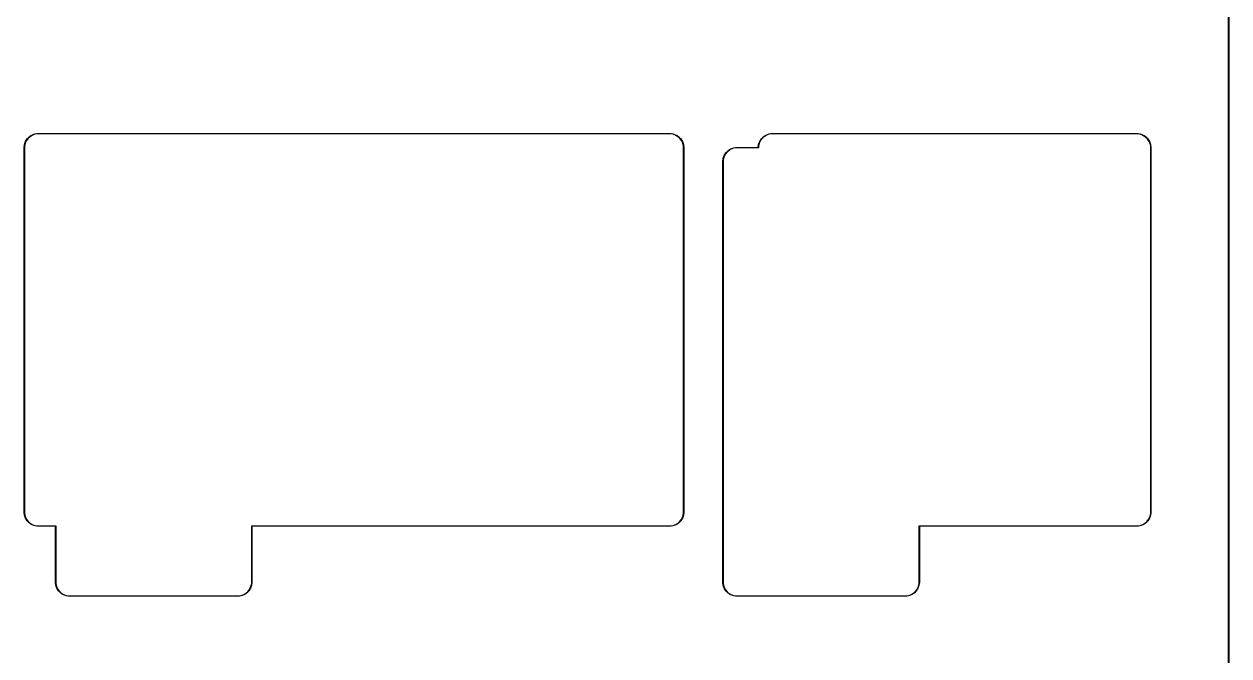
# Model space of a CAD drawing. Extents: x 16 to 355, y -142 to -18.
# Drawn here: x 311.95 to 354.93, y -104.37 to -81.82 of the extents above; entities that cross this region are included whole.
import ezdxf

# ---------------------------------------------------------------- set-up
doc = ezdxf.new("R2010")
doc.units = 0
doc.layers.add('BLACK', color=7, linetype='CONTINUOUS')

msp = doc.modelspace()

# ---------------------------------------------------------------- linework, layer by layer
at = {"layer": 'BLACK', "linetype": 'CONTINUOUS'}
for p, q in [((354.923, -116.203), (354.923, -29.083)), ((354.933, -29.083), (354.933, -116.203)), ((311.999, -86.0197), (312.059, -85.9239)), ((312.102, -85.8866), (312.032, -85.9738)), ((312.059, -85.9239), (312.139, -85.844)), ((312.189, -85.817), (312.102, -85.8866)), ((312.139, -85.844), (312.235, -85.7838)), ((312.289, -85.7686), (312.189, -85.817)), ((312.235, -85.7838), (312.342, -85.7465)), ((312.398, -85.7438), (312.289, -85.7686)), ((312.342, -85.7465), (312.454, -85.7338)), ((312.454, -85.7438), (312.398, -85.7438)), ((312.454, -85.7338), (312.454, -85.7338)), ((312.454, -85.7338), (334.979, -85.7338)), ((312.454, -85.7438), (312.454, -85.7438)), ((334.979, -85.7438), (312.454, -85.7438)), ((334.979, -85.7338), (335.091, -85.7464)), ((335.035, -85.7438), (334.979, -85.7438)), ((335.144, -85.7686), (335.035, -85.7438)), ((335.091, -85.7464), (335.198, -85.7838)), ((335.244, -85.817), (335.144, -85.7686)), ((335.198, -85.7838), (335.294, -85.844)), ((335.331, -85.8866), (335.244, -85.817)), ((335.294, -85.844), (335.374, -85.9239)), ((335.401, -85.9738), (335.331, -85.8866)), ((335.374, -85.9239), (335.434, -86.0197)), ((338.193, -86.0184), (338.254, -85.923)), ((338.296, -85.8858), (338.227, -85.9727)), ((338.254, -85.923), (338.334, -85.8434)), ((338.383, -85.8166), (338.296, -85.8858)), ((338.334, -85.8434), (338.429, -85.7835)), ((338.484, -85.7684), (338.383, -85.8166)), ((338.429, -85.7835), (338.536, -85.7464)), ((338.592, -85.7437), (338.484, -85.7684)), ((338.536, -85.7464), (338.648, -85.7338)), ((338.648, -85.7437), (338.592, -85.7437)), ((338.648, -85.7338), (351.648, -85.7338)), ((338.648, -85.7338), (338.648, -85.7338)), ((338.648, -85.7438), (338.648, -85.7437)), ((351.648, -85.7438), (338.648, -85.7438)), ((351.648, -85.7338), (351.76, -85.7465)), ((351.704, -85.7438), (351.648, -85.7438)), ((351.812, -85.7686), (351.704, -85.7438)), ((351.76, -85.7465), (351.867, -85.7838)), ((351.913, -85.817), (351.812, -85.7686)), ((351.867, -85.7838), (351.963, -85.844)), ((352, -85.8866), (351.913, -85.817)), ((351.963, -85.844), (352.043, -85.9239)), ((352.069, -85.9738), (352, -85.8866)), ((352.043, -85.9239), (352.103, -86.0197)), ((311.949, -86.2388), (311.962, -86.1264)), ((311.949, -99.2388), (311.949, -86.2388)), ((311.949, -86.2388), (311.949, -86.2388)), ((311.984, -86.0743), (311.959, -86.183)), ((311.959, -86.183), (311.959, -86.2388)), ((311.959, -86.2388), (311.959, -86.2388)), ((311.959, -86.2388), (311.959, -99.2388)), ((311.962, -86.1264), (311.999, -86.0197)), ((312.032, -85.9738), (311.984, -86.0743)), ((335.449, -86.0743), (335.401, -85.9738)), ((335.434, -86.0197), (335.471, -86.1264)), ((335.474, -86.183), (335.449, -86.0743)), ((335.471, -86.1264), (335.484, -86.2388)), ((335.474, -86.2388), (335.474, -86.183)), ((335.474, -99.2388), (335.474, -86.2388)), ((335.474, -86.2388), (335.474, -86.2388)), ((335.484, -86.2388), (335.484, -86.2388)), ((335.484, -86.2388), (335.484, -99.2388)), ((337.032, -86.3846), (336.962, -86.4718)), ((336.989, -86.4219), (337.069, -86.342)), ((337.119, -86.315), (337.032, -86.3846)), ((337.069, -86.342), (337.165, -86.2818)), ((337.22, -86.2666), (337.119, -86.315)), ((337.165, -86.2818), (337.272, -86.2445)), ((337.328, -86.2418), (337.22, -86.2666)), ((337.272, -86.2445), (337.384, -86.2319)), ((337.384, -86.2418), (337.328, -86.2418)), ((337.384, -86.2319), (337.384, -86.2318)), ((337.384, -86.2318), (338.143, -86.2318)), ((338.148, -86.2418), (337.384, -86.2418)), ((337.384, -86.2418), (337.384, -86.2418)), ((338.143, -86.2318), (338.156, -86.1247)), ((338.149, -86.2415), (338.148, -86.2415)), ((338.148, -86.2415), (338.148, -86.2418)), ((338.151, -86.2406), (338.149, -86.2415)), ((338.152, -86.2397), (338.151, -86.24)), ((338.151, -86.24), (338.151, -86.2403)), ((338.151, -86.2403), (338.151, -86.2406)), ((338.153, -86.2368), (338.152, -86.2397)), ((338.178, -86.0728), (338.153, -86.1812)), ((338.153, -86.1812), (338.153, -86.2368)), ((338.156, -86.1247), (338.193, -86.0184)), ((338.227, -85.9727), (338.178, -86.0728)), ((352.118, -86.0743), (352.069, -85.9738)), ((352.103, -86.0197), (352.14, -86.1264)), ((352.143, -86.183), (352.118, -86.0743)), ((352.14, -86.1264), (352.153, -86.2387)), ((352.143, -86.2388), (352.143, -86.183)), ((352.143, -99.2388), (352.143, -86.2388)), ((352.143, -86.2388), (352.143, -86.2388)), ((352.153, -86.2387), (352.153, -86.2388)), ((352.153, -86.2388), (352.153, -99.2388)), ((336.879, -86.7368), (336.892, -86.6244)), ((336.879, -101.737), (336.879, -86.7368)), ((336.914, -86.5723), (336.889, -86.681)), ((336.889, -86.681), (336.889, -86.7368)), ((336.889, -86.7368), (336.889, -101.737)), ((336.892, -86.6244), (336.929, -86.5177)), ((336.962, -86.4718), (336.914, -86.5723)), ((336.929, -86.5177), (336.989, -86.4219)), ((311.962, -99.3512), (311.949, -99.2388)), ((311.949, -99.2388), (311.949, -99.2388)), ((311.959, -99.2388), (311.959, -99.2388)), ((311.959, -99.2388), (311.959, -99.2946)), ((335.484, -99.2388), (335.471, -99.3512)), ((335.474, -99.2946), (335.474, -99.2388)), ((335.474, -99.2388), (335.474, -99.2388)), ((335.484, -99.2388), (335.484, -99.2388)), ((352.153, -99.2388), (352.14, -99.3512)), ((352.143, -99.2946), (352.143, -99.2388)), ((352.143, -99.2388), (352.143, -99.2388)), ((352.153, -99.2388), (352.153, -99.2388)), ((311.959, -99.2946), (311.984, -99.4033)), ((311.999, -99.4579), (311.962, -99.3512)), ((311.984, -99.4033), (312.032, -99.5038)), ((312.059, -99.5536), (311.999, -99.4579)), ((312.032, -99.5038), (312.102, -99.591)), ((312.139, -99.6336), (312.059, -99.5536)), ((312.102, -99.591), (312.189, -99.6606)), ((312.235, -99.6938), (312.139, -99.6336)), ((312.189, -99.6606), (312.289, -99.709)), ((312.342, -99.7311), (312.235, -99.6938)), ((312.289, -99.709), (312.398, -99.7338)), ((335.035, -99.7338), (335.144, -99.709)), ((335.198, -99.6938), (335.091, -99.7311)), ((335.144, -99.709), (335.244, -99.6606)), ((335.294, -99.6336), (335.198, -99.6938)), ((335.244, -99.6606), (335.331, -99.591)), ((335.374, -99.5537), (335.294, -99.6336)), ((335.331, -99.591), (335.401, -99.5038)), ((335.434, -99.4579), (335.374, -99.5537)), ((335.401, -99.5038), (335.449, -99.4033)), ((335.471, -99.3512), (335.434, -99.4579)), ((335.449, -99.4033), (335.474, -99.2946)), ((351.704, -99.7338), (351.812, -99.709)), ((351.867, -99.6938), (351.76, -99.7312)), ((351.812, -99.709), (351.913, -99.6606)), ((351.963, -99.6336), (351.867, -99.6938)), ((351.913, -99.6606), (352, -99.591)), ((352.043, -99.5537), (351.963, -99.6336)), ((352, -99.591), (352.07, -99.5038)), ((352.103, -99.4579), (352.043, -99.5537)), ((352.07, -99.5038), (352.118, -99.4033)), ((352.14, -99.3512), (352.103, -99.4579)), ((352.118, -99.4033), (352.143, -99.2946)), ((312.454, -99.7438), (312.342, -99.7311)), ((312.398, -99.7338), (312.454, -99.7338)), ((312.454, -99.7338), (313.074, -99.7338)), ((313.069, -99.7438), (312.454, -99.7438)), ((313.069, -101.737), (313.069, -99.7438)), ((313.074, -99.7338), (313.078, -99.7353)), ((313.078, -99.7353), (313.079, -99.7388)), ((313.079, -99.7388), (313.079, -101.737)), ((320.069, -99.7388), (320.07, -99.7353)), ((320.069, -101.737), (320.069, -99.7388)), ((320.07, -99.7353), (320.074, -99.7338)), ((320.074, -99.7338), (334.979, -99.7338)), ((334.979, -99.7438), (320.079, -99.7438)), ((320.079, -99.7438), (320.079, -101.737)), ((335.091, -99.7311), (334.979, -99.7438)), ((334.979, -99.7338), (334.979, -99.7338)), ((334.979, -99.7338), (335.035, -99.7338)), ((334.979, -99.7438), (334.979, -99.7438)), ((343.879, -99.7388), (343.88, -99.7352)), ((343.879, -101.737), (343.879, -99.7388)), ((343.88, -99.7352), (343.884, -99.7338)), ((343.884, -99.7338), (351.648, -99.7338)), ((351.648, -99.7438), (343.889, -99.7438)), ((343.889, -99.7438), (343.889, -101.737)), ((351.76, -99.7312), (351.648, -99.7438)), ((351.648, -99.7338), (351.648, -99.7338)), ((351.648, -99.7338), (351.704, -99.7338)), ((351.648, -99.7438), (351.648, -99.7438)), ((351.648, -99.7438), (351.648, -99.7438)), ((351.648, -99.7438), (351.648, -99.7438)), ((313.082, -101.849), (313.069, -101.737)), ((313.069, -101.737), (313.069, -101.737)), ((313.079, -101.737), (313.079, -101.737)), ((313.079, -101.737), (313.079, -101.793)), ((313.079, -101.793), (313.104, -101.901)), ((313.119, -101.956), (313.082, -101.849)), ((320.066, -101.849), (320.029, -101.956)), ((320.044, -101.901), (320.069, -101.793)), ((320.079, -101.737), (320.066, -101.849)), ((320.069, -101.793), (320.069, -101.737)), ((336.892, -101.849), (336.879, -101.737)), ((336.879, -101.737), (336.879, -101.737)), ((336.889, -101.737), (336.889, -101.737)), ((336.889, -101.737), (336.889, -101.793)), ((336.889, -101.793), (336.914, -101.901)), ((336.929, -101.956), (336.892, -101.849)), ((343.876, -101.849), (343.839, -101.956)), ((343.854, -101.901), (343.879, -101.793)), ((343.889, -101.737), (343.876, -101.849)), ((343.879, -101.793), (343.879, -101.737)), ((313.104, -101.901), (313.152, -102.002)), ((313.179, -102.052), (313.119, -101.956)), ((313.152, -102.002), (313.222, -102.089)), ((313.259, -102.132), (313.179, -102.052)), ((313.222, -102.089), (313.309, -102.159)), ((313.355, -102.192), (313.259, -102.132)), ((313.309, -102.159), (313.409, -102.207)), ((313.462, -102.229), (313.355, -102.192)), ((313.409, -102.207), (313.518, -102.232)), ((313.574, -102.242), (313.462, -102.229)), ((313.518, -102.232), (313.574, -102.232)), ((313.574, -102.232), (319.574, -102.232)), ((319.574, -102.242), (313.574, -102.242)), ((319.687, -102.229), (319.574, -102.242)), ((319.574, -102.232), (319.574, -102.232)), ((319.574, -102.232), (319.63, -102.232)), ((319.574, -102.242), (319.574, -102.242)), ((319.574, -102.242), (319.574, -102.242)), ((319.574, -102.242), (319.574, -102.242)), ((319.574, -102.242), (319.574, -102.242)), ((319.63, -102.232), (319.739, -102.207)), ((319.793, -102.192), (319.687, -102.229)), ((319.739, -102.207), (319.839, -102.158)), ((319.889, -102.132), (319.793, -102.192)), ((319.839, -102.158), (319.926, -102.089)), ((319.969, -102.052), (319.889, -102.132)), ((319.926, -102.089), (319.996, -102.002)), ((320.029, -101.956), (319.969, -102.052)), ((319.996, -102.002), (320.044, -101.901)), ((336.914, -101.901), (336.962, -102.002)), ((336.989, -102.052), (336.929, -101.956)), ((336.962, -102.002), (337.032, -102.089)), ((337.069, -102.132), (336.989, -102.052)), ((337.032, -102.089), (337.119, -102.158)), ((337.165, -102.192), (337.069, -102.132)), ((337.119, -102.158), (337.219, -102.207)), ((337.271, -102.229), (337.165, -102.192)), ((337.219, -102.207), (337.328, -102.232)), ((337.384, -102.242), (337.271, -102.229)), ((337.328, -102.232), (337.384, -102.232)), ((337.384, -102.232), (343.384, -102.232)), ((343.384, -102.242), (337.384, -102.242)), ((337.384, -102.242), (337.384, -102.242)), ((337.384, -102.242), (337.384, -102.242)), ((343.496, -102.229), (343.384, -102.242)), ((343.384, -102.232), (343.384, -102.232)), ((343.384, -102.232), (343.44, -102.232)), ((343.384, -102.242), (343.384, -102.242)), ((343.44, -102.232), (343.549, -102.207)), ((343.603, -102.192), (343.496, -102.229)), ((343.549, -102.207), (343.649, -102.159)), ((343.699, -102.132), (343.603, -102.192)), ((343.649, -102.159), (343.736, -102.089)), ((343.779, -102.052), (343.699, -102.132)), ((343.736, -102.089), (343.806, -102.002)), ((343.839, -101.956), (343.779, -102.052)), ((343.806, -102.002), (343.854, -101.901))]:
    msp.add_line(p, q, dxfattribs=at)

doc.saveas('drawing.dxf')
